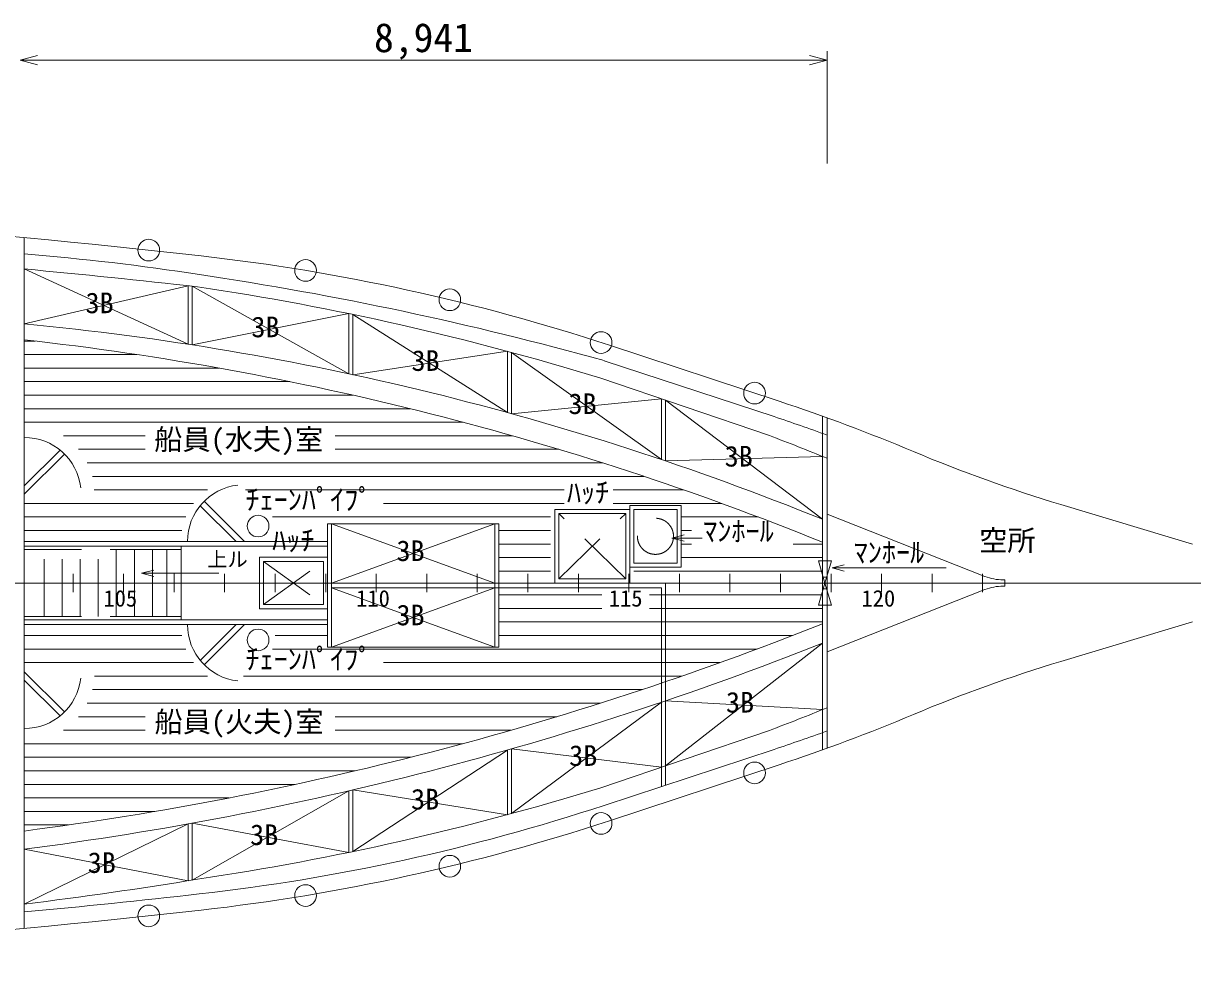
# Model space of a CAD drawing. Units: millimetres, scale not verified. Extents: x -51052 to 51048, y -29700 to 29700.
# Drawn here: x 19631 to 32588, y -9190 to 1210 of the extents above; entities that cross this region are included whole.
import ezdxf
from ezdxf.enums import TextEntityAlignment as Align

# ---------------------------------------------------------------- set-up
doc = ezdxf.new("R2010")
doc.units = ezdxf.units.MM
doc.header["$LTSCALE"] = 100
doc.linetypes.add('USER1', pattern=[50.8, 31.75, -6.35, 6.35, -6.35])
doc.linetypes.add('USER2', pattern=[9.525, 6.35, -3.175])
for name, color, linetype, lineweight in [('0-2_sunpou', 7, 'Continuous', 18), ('0-3_keijou', 7, 'Continuous', 18), ('0-5_text', 7, 'Continuous', 18), ('0-6_center', 7, 'USER1', 18), ('0-7_hachi', 7, 'Continuous', 18)]:
    doc.layers.add(name, color=color, linetype=linetype, lineweight=lineweight)
doc.styles.add('ＭＳ ゴシック', font='')
doc.styles.get('ＭＳ ゴシック').set_extended_font_data('MS Gothic')

msp = doc.modelspace()

# ---------------------------------------------------------------- linework, layer by layer
at = {"layer": '0-2_sunpou'}
for p, q in [((19596.5, 803.1), (19789.7, 854.9)), ((19596.5, 803.1), (19789.7, 751.3)), ((19596.5, 803.1), (28537.5, 803.1)), ((28537.5, 803.1), (28344.3, 854.9)), ((28537.5, 803.1), (28344.3, 751.3)), ((28537.5, -345.1), (28537.5, 903.1)), ((20181.5, -4893.1), (20181.5, -5093.1)), ((20741.5, -4893.1), (20741.5, -5093.1)), ((21301.5, -4893.1), (21301.5, -5093.1)), ((21301.5, -4893.1), (21301.5, -5093.1)), ((21861.5, -4893.1), (21861.5, -5093.1)), ((22421.5, -4893.1), (22421.5, -5093.1)), ((22981.5, -4893.1), (22981.5, -5093.1)), ((23541.5, -4893.1), (23541.5, -5093.1)), ((23541.5, -4893.1), (23541.5, -5093.1)), ((24101.5, -4893.1), (24101.5, -5093.1)), ((24661.5, -4893.1), (24661.5, -5093.1)), ((25221.5, -4893.1), (25221.5, -5093.1)), ((25781.5, -4893.1), (25781.5, -5093.1)), ((25781.5, -4893.1), (25781.5, -5093.1)), ((26341.5, -4893.1), (26341.5, -5093.1)), ((26901.5, -4893.1), (26901.5, -5093.1)), ((27461.5, -4893.1), (27461.5, -5093.1)), ((28021.5, -4893.1), (28021.5, -5093.1)), ((28021.5, -4893.1), (28021.5, -5093.1)), ((28581.5, -4893.1), (28581.5, -5093.1)), ((29141.5, -4893.1), (29141.5, -5093.1)), ((29701.5, -4893.1), (29701.5, -5093.1)), ((30261.5, -4893.1), (30261.5, -5093.1)), ((30261.5, -4893.1), (30261.5, -5093.1)), ((-41375, -4993.1), (34822.1, -4993.1))]:
    msp.add_line(p, q, dxfattribs=at)
at = {"layer": '0-3_keijou'}
for p, q in [((19641.5, -1165.7), (19641.5, -8820.5)), ((21456.5, -1698.3), (21456.5, -2346.9)), ((21501.5, -1703.4), (21501.5, -2353.8)), ((23236.5, -2007.2), (23236.5, -2674.3)), ((23281.5, -2016.5), (23281.5, -2684)), ((24996.5, -2425.1), (24996.5, -3104)), ((25041.5, -2437.2), (25041.5, -3116.4)), ((28006.2, -2978.2), (26125, -2357.7)), ((27949.9, -3149.2), (26068.7, -2528.7)), ((27898.2, -3358.8), (26030.7, -2723)), ((26701.5, -2951.4), (26701.5, -3624.8)), ((26746.5, -2966.7), (26746.5, -3640)), ((28487.5, -3143.8), (28487.5, -6842.3)), ((28537.5, -3161.8), (28537.5, -6824.3)), ((19641.5, -3917.6), (20038.7, -3520.5)), ((19641.5, -4009.5), (20087, -3564.1)), ((21988.2, -4533.1), (21591, -4135.9)), ((22080.1, -4533.1), (21634.6, -4087.6)), ((26350.9, -4133.1), (26920.9, -4133.1)), ((26350.9, -4133.1), (26350.9, -4818.1)), ((26920.9, -4133.1), (26920.9, -4818.1)), ((32588.4, -4564.1), (31127.1, -4123.4)), ((25520.9, -4178.1), (26350.9, -4178.1)), ((25565.9, -4223.1), (25565.9, -4948.1)), ((25565.9, -4223.1), (26305.9, -4223.1)), ((26305.9, -4223.1), (26305.9, -4948.1)), ((26350.9, -4178.1), (26350.9, -4993.1)), ((26395.9, -4178.1), (26395.9, -4773.1)), ((26395.9, -4178.1), (26875.9, -4178.1)), ((26875.9, -4178.1), (26875.9, -4773.1)), ((28537.5, -4230.8), (30287.5, -4919.8)), ((23000.9, -4338.1), (23000.9, -5703.1)), ((23000.9, -4338.1), (24900.9, -4338.1)), ((23045.9, -4338.1), (23045.9, -5703.1)), ((24855.9, -4338.1), (24855.9, -5703.1)), ((24900.9, -4338.1), (24900.9, -5703.1)), ((19641.5, -4533.1), (23000.9, -4533.1)), ((19641.5, -4583.1), (23000.9, -4583.1)), ((20661.5, -5363.1), (20661.5, -4623.1)), ((20661.5, -4623.1), (21381.5, -4623.1)), ((20861.5, -5363.1), (20861.5, -4623.1)), ((21061.5, -5363.1), (21061.5, -4623.1)), ((21221.5, -5363.1), (21221.5, -4623.1)), ((21381.5, -4583.1), (21381.5, -5403.1)), ((22247.4, -4708.1), (23000.9, -4708.1)), ((22247.4, -4708.1), (22247.4, -5278.1)), ((22292.4, -4753.1), (22955.9, -4753.1)), ((22292.4, -4753.1), (22292.4, -5233.1)), ((22955.9, -4753.1), (22955.9, -5233.1)), ((23000.9, -4708.1), (23000.9, -5278.1)), ((26395.9, -4773.1), (26875.9, -4773.1)), ((28442.9, -4746.1), (28585.9, -4746.1)), ((26350.9, -4818.1), (26920.9, -4818.1)), ((23045.9, -5048.1), (26701.5, -5048.1)), ((25565.9, -4948.1), (26305.9, -4948.1)), ((26701.5, -5048.1), (26701.5, -6103.4)), ((28491.9, -4928.1), (28536.9, -4928.1)), ((30489, -4958.1), (30507.9, -4958.1)), ((30489, -5028.1), (30507.9, -5028.1)), ((30507.9, -4958.1), (30507.9, -5028.4)), ((28491.9, -5058.1), (28536.9, -5058.1)), ((28537.5, -5755.3), (30287.5, -5066.3)), ((22247.4, -5278.1), (23000.9, -5278.1)), ((22292.4, -5233.1), (22955.9, -5233.1)), ((28442.9, -5240.1), (28585.9, -5240.1)), ((19641.5, -5403.1), (23000.9, -5403.1)), ((20661.5, -5363.1), (21381.5, -5363.1)), ((32588.4, -5422), (31127.1, -5862.8)), ((19641.5, -5453.1), (23000.9, -5453.1)), ((21988.2, -5453.1), (21591, -5850.2)), ((22080.1, -5453.1), (21634.6, -5898.5)), ((23000.9, -5703.1), (24900.9, -5703.1)), ((19641.5, -5976.6), (20087, -6422.1)), ((19641.5, -6068.5), (20038.7, -6465.7)), ((26701.5, -6314.5), (26701.5, -7248.7)), ((26746.5, -6299.3), (26746.5, -7233.9)), ((27898.2, -6627.3), (26030.7, -7263.2)), ((24996.5, -6844.1), (24996.5, -7561.1)), ((25041.5, -6831.3), (25041.5, -7548.9)), ((27949.9, -6837), (26068.7, -7457.5)), ((28006.2, -7007.9), (26125, -7628.4)), ((23236.5, -7297.6), (23236.5, -7979)), ((23281.5, -7287.2), (23281.5, -7969.7)), ((21456.5, -7663.6), (21456.5, -8293.4)), ((21501.5, -7655.5), (21501.5, -8286))]:
    msp.add_line(p, q, dxfattribs=at)
at = {"layer": '0-3_keijou', "linetype": 'USER2'}
for p, q in [((19641.5, -4623.1), (20661.5, -4623.1)), ((19861.5, -5363.1), (19861.5, -4623.1)), ((20061.5, -5363.1), (20061.5, -4623.1)), ((20261.5, -5363.1), (20261.5, -4623.1)), ((20461.5, -5363.1), (20461.5, -4623.1)), ((19641.5, -5363.1), (20661.5, -5363.1)), ((26746.5, -6088.1), (26746.5, -6299.3)), ((26701.5, -6103.4), (26701.5, -6314.5))]:
    msp.add_line(p, q, dxfattribs=at)
at = {"layer": '0-3_keijou'}
for points in [[(25520.9, -4178.1), (25520.9, -4993.1), (26350.9, -4993.1)], [(28442.9, -4746.1), (28514.4, -4993.1), (28585.9, -4746.1)], [(23045.9, -4993.1), (26746.5, -4993.1), (26746.5, -6088.1)], [(28442.9, -5240.1), (28514.4, -4993.1), (28585.9, -5240.1)]]:
    msp.add_lwpolyline(points, dxfattribs=at)
for centre in [(21020.6, -1303.6), (22758.9, -1528.7), (24357.2, -1853.7), (26033.3, -2327.7), (27734.3, -2888.5), (22232.3, -4361.9), (22232.3, -5624.3), (27734.3, -7097.6), (26033.3, -7658.4), (24357.2, -8132.4), (22758.9, -8457.5), (21020.6, -8682.6)]:
    msp.add_circle(centre, 120, dxfattribs=at)
at = {"layer": '0-3_keijou', "linetype": 'USER2'}
msp.add_circle((26635.9, -4475.6), 200, dxfattribs=at)
at = {"layer": '0-3_keijou'}
for centre, radius, start, end in [((10381.7, -100736), 100000, 83.55798, 88.00822), ((17588.4, -27156), 25891.3, 81.12853, 85.45174), ((19077, -23725.4), 22500, 71.74513, 83.55798), ((10381.7, -100736), 99655, 83.55798, 84.66847), ((16204.1, -37887.1), 36708.7, 74.41148, 81.57677), ((17078.3, -31856.7), 30478.2, 72.9186, 81.53893), ((16649.4, -33477.9), 31500, 67.92538, 84.54935), ((15900.5, -35597.1), 33509.6, 67.93701, 83.59005), ((21741.4, -21971.7), 20000, 67.18939, 71.74513), ((21741.4, -21971.7), 19820, 69.94667, 71.74513), ((19987.9, -24354.1), 22436, 67.60024, 69.35543), ((19641.5, -4009.5), 630, 6.59555, 90), ((35891.9, 11673.7), 16500, 247.18939, 253.21536), ((22080.1, -4533.1), 630, 96.59555, 180), ((30489, -4408.1), 550, 248.50928, 270), ((30489, -5578.1), 550, 90, 111.49072), ((14938.2, 28548.2), 36593.8, 277.38446, 291.73173), ((22080.1, -5453.1), 630, 180, 263.40445), ((14938.2, 28548.2), 36793.8, 277.3441, 291.60765), ((35891.9, -21659.8), 16500, 106.78464, 112.81061), ((19641.5, -5976.6), 630, 270, 353.40445), ((19987.9, 14367.9), 22436, 290.64457, 292.39976), ((21741.4, 11985.5), 20000, 288.25487, 292.81061), ((21741.4, 11985.5), 19820, 288.25487, 290.05333), ((17078.3, 21870.6), 30478.2, 278.46107, 287.0814), ((19077, 13739.2), 22320, 276.44202, 288.25487), ((19077, 13739.2), 22500, 276.44202, 288.25487), ((14156.5, 36415.1), 45300.5, 276.95448, 279.40965), ((10381.7, 90749.9), 99820, 275.3227, 276.44202), ((10381.7, 90749.9), 100000, 271.99178, 276.44202)]:
    msp.add_arc(centre, radius, start, end, dxfattribs=at)
at = {"layer": '0-5_text'}
for p, q in [((26818.9, -4494.8), (26954.1, -4458.6)), ((26818.9, -4494.8), (27152.4, -4494.8)), ((26818.9, -4494.8), (26954.1, -4531)), ((28592.4, -4826.4), (28727.5, -4790.2)), ((20941.6, -4885.7), (21076.8, -4849.5)), ((20941.6, -4885.7), (21798.1, -4885.7)), ((20941.6, -4885.7), (21076.8, -4921.9)), ((28592.4, -4826.4), (29855.9, -4826.4)), ((28592.4, -4826.4), (28727.5, -4862.6))]:
    msp.add_line(p, q, dxfattribs=at)
at = {"layer": '0-6_center'}
for p, q in [((19641.5, -1512.2), (21456.5, -2346.9)), ((19641.5, -2120.3), (21456.5, -1698.3)), ((21501.5, -1703.4), (23236.5, -2674.3)), ((21501.5, -2353.8), (23236.5, -2007.2)), ((23281.5, -2016.5), (24996.5, -3104)), ((23281.5, -2684), (24996.5, -2425.1)), ((25041.5, -2437.2), (26701.5, -3624.8)), ((25041.5, -3116.4), (26701.5, -2951.4)), ((26746.5, -2966.7), (28487.5, -4287)), ((26746.5, -3640), (28487.5, -3590.4)), ((23045.9, -4338.1), (24855.9, -4993.1)), ((23045.9, -4993.1), (24855.9, -4338.1)), ((23045.9, -5703.1), (24855.9, -5048.1)), ((23045.9, -5048.1), (24855.9, -5703.1)), ((26746.5, -7019.4), (28487.5, -5660)), ((25041.5, -7548.9), (26701.5, -6314.5)), ((26746.5, -6299.3), (28487.5, -6395.7)), ((23281.5, -7969.7), (24996.5, -6844.1)), ((25041.5, -6831.3), (26701.5, -7034.8)), ((21501.5, -8286), (23236.5, -7297.6)), ((23281.5, -7287.2), (24996.5, -7561.1)), ((19641.5, -8552.1), (21456.5, -7663.6)), ((21501.5, -7655.5), (23236.5, -7979)), ((19641.5, -7943.8), (21456.5, -8293.4))]:
    msp.add_line(p, q, dxfattribs=at)
at = {"layer": '0-6_center', "linetype": 'USER2'}
for p, q in [((25565.9, -4948.1), (26305.9, -4223.1)), ((26305.9, -4948.1), (25565.9, -4223.1)), ((22292.4, -4753.1), (22955.9, -5233.1)), ((22292.4, -5233.1), (22955.9, -4753.1))]:
    msp.add_line(p, q, dxfattribs=at)
at = {"layer": '0-7_hachi'}
for p, q in [((19763.7, -2310.9), (19641.5, -2310.9)), ((20889.2, -2460.9), (19641.5, -2460.9)), ((21800.1, -2610.9), (19641.5, -2610.9)), ((22584.7, -2760.9), (19641.5, -2760.9)), ((23283.4, -2910.9), (19641.5, -2910.9)), ((23918.6, -3060.9), (19641.5, -3060.9)), ((24504.5, -3210.9), (19641.5, -3210.9)), ((20979.3, -3360.9), (20074.8, -3360.9)), ((25050.5, -3360.9), (23086.2, -3360.9)), ((20979.3, -3510.9), (20241.3, -3510.9)), ((25563.3, -3510.9), (23086.2, -3510.9)), ((26048.1, -3660.9), (20339.3, -3660.9)), ((26508.6, -3810.9), (20395.8, -3810.9)), ((21670.2, -3960.9), (20416.4, -3960.9)), ((25625.9, -3960.9), (22094.6, -3960.9)), ((26947.9, -3960.9), (26165.5, -3960.9)), ((21516.9, -4110.9), (19641.5, -4110.9)), ((25625.9, -4110.9), (23621.8, -4110.9)), ((27368.4, -4110.9), (26165.5, -4110.9)), ((21431, -4260.9), (19641.5, -4260.9)), ((25472.5, -4260.9), (22392.6, -4260.9)), ((27772.2, -4260.9), (26920.9, -4260.9)), ((21386.9, -4410.9), (19641.5, -4410.9)), ((25472.5, -4410.9), (24900.9, -4410.9)), ((27034.5, -4410.9), (26920.9, -4410.9)), ((25472.5, -4560.9), (24900.9, -4560.9)), ((27034.5, -4560.9), (26920.9, -4560.9)), ((28487.5, -4560.9), (28160.1, -4560.9)), ((25472.5, -4710.9), (24900.9, -4710.9)), ((28487.5, -4710.9), (26920.9, -4710.9)), ((25472.5, -4860.9), (24900.9, -4860.9)), ((28487.5, -4860.9), (26395.9, -4860.9)), ((26041.6, -5125.2), (24900.9, -5125.2)), ((28487.5, -5125.2), (26570.1, -5125.2)), ((26041.6, -5275.2), (24900.9, -5275.2)), ((28487.5, -5275.2), (26570.1, -5275.2)), ((28487.5, -5425.2), (24900.9, -5425.2)), ((21386.9, -5575.2), (19641.5, -5575.2)), ((23000.9, -5575.2), (22419.8, -5575.2)), ((28155.6, -5575.2), (24900.9, -5575.2)), ((21431, -5725.2), (19641.5, -5725.2)), ((27761.6, -5725.2), (22392.6, -5725.2)), ((21516.9, -5875.2), (19641.5, -5875.2)), ((27353.3, -5875.2), (23621.8, -5875.2)), ((21670.2, -6025.2), (20420, -6025.2)), ((26929.3, -6025.2), (22070.5, -6025.2)), ((26487.7, -6175.2), (20395.8, -6175.2)), ((22779.2, -6325.2), (20339.3, -6325.2)), ((26026.6, -6325.2), (22779.2, -6325.2)), ((20979.3, -6475.2), (20241.3, -6475.2)), ((25543.3, -6475.2), (23086.2, -6475.2)), ((20979.3, -6625.2), (20074.8, -6625.2)), ((25034.6, -6625.2), (23086.2, -6625.2)), ((24496.6, -6775.2), (19641.5, -6775.2)), ((23924, -6925.2), (19641.5, -6925.2)), ((23309.5, -7075.2), (19641.5, -7075.2)), ((22643.4, -7225.2), (19641.5, -7225.2)), ((21910.6, -7375.2), (19641.5, -7375.2)), ((21087.6, -7525.2), (19641.5, -7525.2)), ((20131.5, -7675.2), (19641.5, -7675.2))]:
    msp.add_line(p, q, dxfattribs=at)

# ---------------------------------------------------------------- texts
at = {"layer": '0-2_sunpou', "style": 'ＭＳ ゴシック'}
for s, height, p in [('8,941', 322.6, (23517, 794.4)), ('105', 183.3, (20518.6, -5309.6)), ('110', 183.3, (23318.6, -5309.6)), ('115', 183.3, (26118.6, -5309.6)), ('120', 183.3, (28918.6, -5309.6))]:
    msp.add_text(s, height=height, dxfattribs=at).set_placement(p, align=Align.BOTTOM_LEFT)
at = {"layer": '0-5_text', "style": 'ＭＳ ゴシック'}
for s, height, p in [('3B', 229.1, (20320.2, -2071.4)), ('3B', 229.1, (22158.3, -2338)), ('3B', 229.1, (23932.1, -2710.9)), ('3B', 229.1, (25671.8, -3189.2)), ('船員(水夫)室', 229.1, (21081.7, -3584.9)), ('3B', 229.1, (27402.5, -3771)), ('ﾊｯﾁ', 229.1, (25655.6, -4172.3)), ('ﾁｪｰﾝﾊﾟｲﾌﾟ', 229.1, (22092.8, -4252)), ('ﾊｯﾁ', 229.1, (22389, -4702.3)), ('ﾏﾝﾎｰﾙ', 229.1, (27165.4, -4600.8)), ('空所', 229.1, (30223.6, -4704.5)), ('3B', 229.1, (23765.8, -4818.6)), ('ﾏﾝﾎｰﾙ', 229.1, (28832.7, -4836.3)), ('上ル', 165, (21668.2, -4861.8)), ('3B', 229.1, (23765.8, -5530.9)), ('ﾁｪｰﾝﾊﾟｲﾌﾟ', 229.1, (22092.8, -6020)), ('3B', 229.1, (27416.9, -6498.2)), ('船員(火夫)室', 229.1, (21085.3, -6714.7)), ('3B', 229.1, (25679.4, -7088.9)), ('3B', 229.1, (23927.2, -7572.3)), ('3B', 229.1, (22143.7, -7966.4)), ('3B', 229.1, (20344.3, -8275.5))]:
    msp.add_text(s, height=height, dxfattribs=at).set_placement(p, align=Align.BOTTOM_LEFT)

doc.saveas('drawing.dxf')
